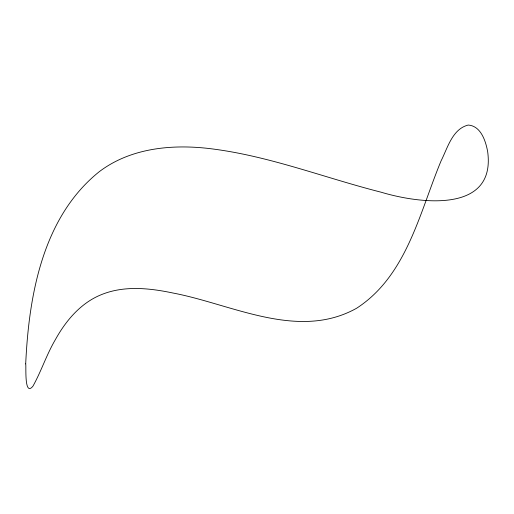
<?xml version="1.0" encoding="UTF-8"?>
<svg xmlns="http://www.w3.org/2000/svg" width="514" height="514" viewBox="0 0 514 514"><rect width="100%" height="100%" fill="white"/><g stroke="black" fill="none" stroke-linecap="round" stroke-linejoin="round"><path stroke-width="0.77" d="M25.706 363.88C26.33 366.559 24.068 397.258 32.967 386.149C41.338 371.108 46.601 354.499 55.377 339.638C65.779 320.813 80.563 303.176 100.911 294.843C123.842 285.289 149.535 288.078 173.199 293.064C232.187 304.288 298.197 340.898 356.645 308.227C406.889 275.62 419.527 212.584 441.115 160.798C447.598 147.974 452.397 128.963 468.183 125.05C480.918 125.879 485.717 141.074 487.664 151.649C496.113 214.068 418.698 203.499 381.176 192.217C325.368 178.056 271.206 156.686 213.863 149.124C174.837 143.817 131.802 147.088 99.369 171.612C42.688 216.876 28.848 295.319 25.706 363.88"/></g></svg>
